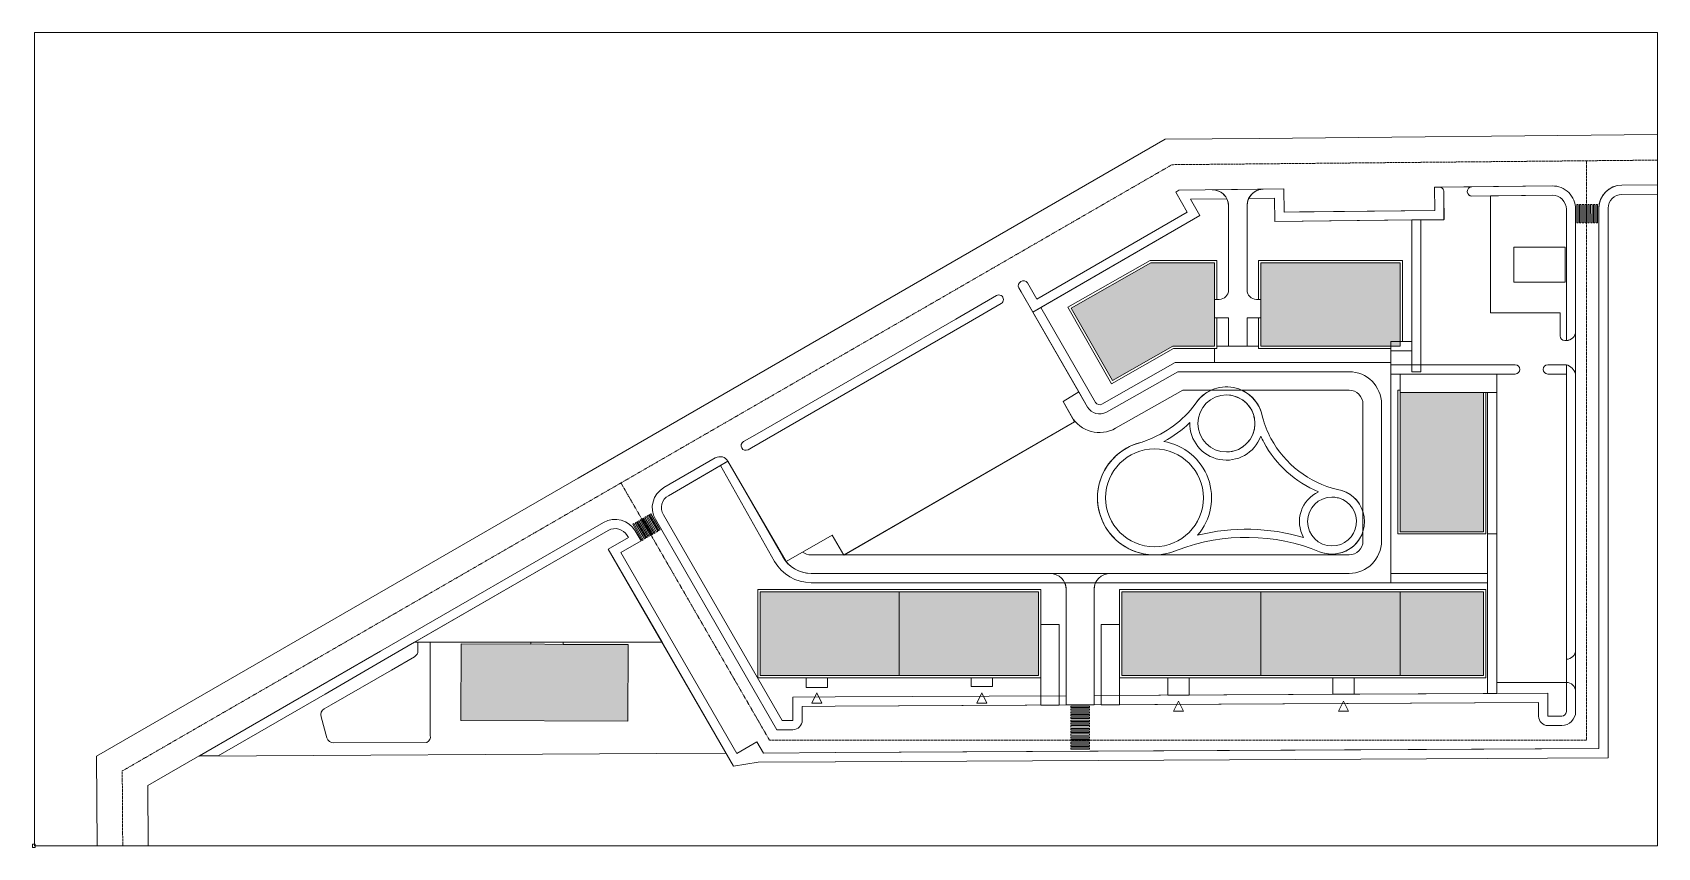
# Model space of a CAD drawing. Header units: millimetres. Extents: x 18162 to 7085488, y 72188 to 247925.
# Drawn here: x 5304406 to 5654861, y 72188 to 247925 of the extents above; entities that cross this region are included whole.
import ezdxf

# ---------------------------------------------------------------- set-up
doc = ezdxf.new("R2010")
doc.units = ezdxf.units.MM
doc.header["$MEASUREMENT"] = 0
doc.header["$XCLIPFRAME"] = 0
doc.linetypes.add('Hidden Line', pattern=[317.5, 211.666667, -105.833333])
for name, color, linetype in [('CONCEPT_БА-51 (9)_3_Drawing & Figure', 7, 'Continuous'), ('RENDER_REAL (5)_3_00 ET', 7, 'Continuous'), ('RENDER_REAL (5)_3_Drawing & Figure', 7, 'Continuous')]:
    doc.layers.add(name, color=color, linetype=linetype)
picture_1 = doc.add_image_def('image1.png', size_in_pixel=(6400, 8533))

msp = doc.modelspace()

# ---------------------------------------------------------------- hatches: boundary and pattern name
at = {"layer": 'RENDER_REAL (5)_3_Drawing & Figure', "linetype": 'Continuous', "lineweight": 0}
for points in [[(5559345.4, 198287.8), (5545585, 198287.8), (5528407.8, 188519.2), (5537306.1, 172872.4), (5550345.3, 180287.8), (5559345.4, 180287.8)], [(5599345.4, 198287.8), (5569345.4, 198287.8), (5569345.4, 180287.8), (5599345.4, 180287.8)], [(5617345.4, 170288.2), (5599345.4, 170288.2), (5599345.4, 140288.2), (5617345.4, 140288.2)], [(5491345.4, 109288.6), (5491345.4, 127288.6), (5461345.4, 127288.6), (5461345.4, 109288.6)], [(5521345.4, 109288.6), (5521345.4, 127288.6), (5491345.4, 127288.6), (5491345.4, 109288.6)], [(5569345.4, 109288.6), (5569345.4, 127288.6), (5539345.4, 127288.6), (5539345.4, 109288.6)], [(5599345.4, 109288.6), (5599345.4, 127288.6), (5569345.4, 127288.6), (5569345.4, 109288.6)], [(5599345.4, 127288.6), (5599345.4, 109288.6), (5617345.4, 109288.6), (5617345.4, 127288.6)], [(5432865.9, 115933.7), (5396866.2, 116077.3), (5396800.3, 99577.4), (5432800, 99433.8)]]:
    msp.add_hatch(color=27, dxfattribs=at).paths.add_polyline_path(points)

# ---------------------------------------------------------------- linework, layer by layer
at = {"layer": 'RENDER_REAL (5)_3_00 ET', "color": 7, "linetype": 'Continuous', "lineweight": 5, "flags": 128}
msp.add_lwpolyline([(5654861.2, 225912.6), (5568953.2, 225101.1), (5548655.7, 224909.4), (5435058.3, 159308.9), (5422068.6, 151807.6), (5318240.3, 91848.6), (5318365.6, 72524.1)], dxfattribs=at)
at = {"layer": 'RENDER_REAL (5)_3_00 ET', "color": 8, "linetype": 'Hidden Line', "lineweight": 13, "flags": 128}
for points in [[(5654861.2, 220412.3), (5569005.2, 219601.3), (5550153.8, 219423.3), (5437808.8, 154546), (5424819.1, 147044.7), (5323760.9, 88685.5), (5323865.8, 72524.1)], [(5431313.9, 150795.4), (5463327.3, 95359.2), (5639561.3, 95359.2), (5639561.3, 220267.8)]]:
    msp.add_lwpolyline(points, dxfattribs=at)
at = {"layer": 'RENDER_REAL (5)_3_00 ET', "color": 7, "linetype": 'Continuous', "lineweight": 5, "flags": 128}
for points in [[(5329365.9, 72524.1), (5329281.6, 85522.3), (5366495.8, 107012.9), (5379485.5, 114514.2), (5427569.6, 142281.9, -0.41421356), (5434399.9, 140452.4), (5435650.1, 138287.5), (5431320.2, 135787), (5456324.5, 92488.2), (5460654.4, 94988.7), (5462057.5, 92559), (5477537.4, 92643.6), (5477591.8, 92643.9), (5642202, 93543.4), (5642200.3, 210013.3, -0.41093742), (5647144.2, 215013.1), (5654861.2, 215099.6)], [(5654861.2, 215099.6), (5647144.2, 215013.1, 0.40329022), (5642202, 210144.5), (5642202, 202074.7), (5642202, 93538.2), (5605073.9, 93337.1), (5477591.8, 92643.9), (5477537.4, 92643.6), (5462057.5, 92559), (5460654.4, 94988.7), (5456324.5, 92488.2), (5431320.2, 135787), (5435650.1, 138287.5), (5434399.9, 140452.4, 0.41421356), (5427569.6, 142281.9), (5379485.5, 114514.2), (5366495.8, 107012.9), (5340438.5, 91965.2), (5344437.8, 91965.2), (5367496, 105280.9), (5380485.7, 112782.2), (5428569.8, 140549.9, -0.41421356), (5432667.9, 139452.2), (5432918, 139019.3), (5428588.1, 136518.8), (5455592.7, 89756.1), (5460906.5, 90552.7), (5477548.3, 90643.6), (5477602.7, 90643.9), (5605073.9, 91340.5), (5644202, 91554.3), (5644200.4, 202074.7), (5644200.3, 210013.3, -0.41093742), (5647166.6, 213013.2), (5654861.2, 213099.5)]]:
    msp.add_lwpolyline(points, format="xyb", dxfattribs=at)
for points in [[(5632144.2, 214844.9, -0.41749732), (5637200.3, 209845.3), (5637201.8, 104489), (5637201.9, 101499.8, -0.4126183), (5634218.3, 98499.8), (5631229.2, 98483.5, -0.41421356), (5629218.3, 100472.6), (5629201.9, 103468), (5477537.2, 102643.7), (5470390.2, 102608.9), (5470406.6, 99604.7, -0.41421356), (5468417.5, 97593.8), (5464934.8, 97574.8), (5438729.8, 142952.8, -0.41421356), (5440559.2, 149783.1), (5451667.5, 156198, -0.41420588), (5454399.6, 155466.2), (5466913.5, 133823.6), (5476860.5, 139567.8), (5479360.9, 135237.9), (5529154.5, 163992.8), (5526654.1, 168322.7), (5530061.7, 170420.6), (5517615.9, 191972.4), (5517115.8, 192838.4, -0.39359746), (5517545.4, 194241.2, -0.39359745), (5518975.1, 193912.1), (5520975.4, 190448.2), (5553449.5, 209201.4), (5550949.1, 213531.3), (5551660.9, 213942.4), (5574268.6, 214195.9), (5574324.7, 209196.2), (5577664.5, 209233.6), (5606822.6, 209560.6), (5606766.6, 214560.3)], [(5608788.5, 213571.7, 0.41750165), (5607777.3, 214571.6), (5606766.6, 214560.3), (5606822.6, 209560.6), (5574324.7, 209196.2), (5574268.6, 214195.9), (5551660.9, 213942.4), (5550949.1, 213531.3), (5553449.5, 209201.4), (5520975.4, 190448.2), (5518975.1, 193912.1, 0.93150227), (5517115.8, 192838.4), (5517615.9, 191972.4), (5520116.3, 187642.6), (5556181.7, 208469.6), (5554160.1, 211970.3), (5561991.2, 212058.1, 0.28666972), (5558845.9, 214022.9), (5569844.5, 214146.2, 0.28502426), (5566688.6, 212110.7), (5572291.2, 212173.6), (5572347.2, 207173.9), (5608844.6, 207583.2), (5608788.5, 212582.8)], [(5569844.5, 214146.2), (5558845.9, 214022.9, -0.41421356), (5562345.9, 210522.9), (5562345.9, 192387.8, -0.41421356), (5560345.9, 190387.8), (5559345.4, 190387.8), (5559345.4, 186387.8), (5562345.9, 186387.8), (5562345.9, 180287.8), (5566345.9, 180287.8), (5566345.9, 186387.8), (5569345.4, 186387.8), (5569345.4, 190387.8), (5568345.9, 190387.8, -0.41421356), (5566345.9, 192387.8), (5566345.9, 210522.9, -0.41421356)], [(5613845.4, 213650.8, -0.4109331), (5614834.2, 214650.8), (5607777.3, 214571.6, -0.41750165), (5608788.5, 213571.7), (5608788.5, 212582.8), (5608788.5, 207508), (5603845.4, 207508), (5603845.4, 185008), (5603845.4, 176288.2), (5624200.8, 176288.2, -1), (5624200.8, 174288.2), (5620200.8, 174288.2), (5620200.8, 107788.2), (5635200.8, 107788.2, -0.41420924), (5637201.8, 105788.2), (5637201.7, 114788.2, -0.41421789), (5635201.7, 112788.2), (5635200.8, 174288.2), (5631200.8, 174288.2, -1), (5631200.8, 176288.2), (5633845.4, 176288.2), (5635200.8, 176288.2, -0.26555959), (5637200.8, 174288.2), (5637200.7, 183508, -0.41421668), (5635200.7, 181508), (5634845.4, 181508, -0.41421356), (5633845.4, 182508), (5633845.4, 187508), (5618845.4, 187508), (5618845.4, 207508), (5618844.2, 212695.6), (5614844.7, 212650.8, -0.41421356), (5613845.4, 213582.8)], [(5637200.3, 209845.3, 0.41749732), (5632144.2, 214844.9), (5614834.2, 214650.8, 0.4109331), (5613845.4, 213650.8), (5613845.4, 213582.8, 0.40048949), (5614799.2, 212650.2), (5632166.7, 212845, -0.41749732), (5635200.3, 209845.2), (5635200.7, 181508, 0.41283602), (5637200.7, 183498.6)], [(5562345.9, 210522.9, 0.11400643), (5561991.2, 212058.1), (5554160.1, 211970.3), (5556181.7, 208469.6), (5521849.7, 188643.5), (5533674.8, 168166.4, 0.41227876), (5535035.1, 167797.2), (5550874.3, 176787.8), (5559345.4, 176787.8), (5559345.4, 179787.8), (5550477.6, 179787.8), (5537118.7, 172190.6), (5527726, 188706.6), (5545452.8, 198787.8), (5559845.4, 198787.8), (5559845.4, 190387.8), (5560345.9, 190387.8, 0.41421356), (5562345.9, 192387.8)], [(5572347.2, 207173.9), (5572291.2, 212173.6), (5566688.6, 212110.7, 0.11554764), (5566345.9, 210522.9), (5566345.9, 192387.8, 0.41421356), (5568345.9, 190387.8), (5568845.4, 190387.8), (5568845.4, 198787.8), (5599845.4, 198787.8), (5599845.4, 181287.8), (5601845.4, 181287.8), (5601845.4, 207504.7)], [(5635200.3, 209845.2, 0.41749732), (5632166.7, 212845), (5618844.2, 212695.6), (5618845.4, 207508), (5618845.4, 187508), (5633845.4, 187508), (5633845.4, 182508, 0.41421356), (5634845.4, 181508), (5635200.7, 181508)], [(5512285.8, 191204, -1.00007436), (5513286, 189472), (5506249.8, 185408.8), (5459433.4, 158373.1), (5458729.5, 157966.6, -0.99996437), (5457729.3, 159698.6), (5460165.2, 161105.2), (5503517.7, 186140.5)], [(5513286, 189472, 1.00007436), (5512285.8, 191204), (5503517.7, 186140.5), (5460165.2, 161105.2), (5457729.3, 159698.6, 0.99996436), (5458729.5, 157966.6), (5459433.4, 158373.1), (5506249.8, 185408.8)], [(5533674.8, 168166.4), (5521849.6, 188643.6), (5520145.9, 187594.6), (5531942.9, 167166.3, 0.41227876), (5536023.8, 166058.7), (5551403.2, 174787.8), (5588345.4, 174787.8, -0.41421356), (5595345.4, 167787.8), (5595345.4, 138288.6, -0.41421356), (5588345.4, 131288.6), (5472302.2, 131288.6, -0.27082864), (5466202.8, 134853.9), (5454399.6, 155466.2), (5452815.4, 154551.3), (5464460.1, 133872.5, 0.27082864), (5472302.2, 129288.6), (5597345.4, 129288.6), (5597345.4, 176787.8), (5550874.3, 176787.8), (5535035.1, 167797.2, -0.41227876)], [(5635200.8, 176288.2), (5635201.8, 104489), (5635201.9, 101499.8, -0.4126183), (5634207.4, 100499.8), (5631218.2, 100483.5), (5631190.9, 105478.8), (5533345.4, 104947.1), (5533345.4, 102947), (5629201.9, 103468), (5629218.3, 100472.6, 0.41421356), (5631229.2, 98483.5), (5634218.3, 98499.8, 0.4126183), (5637201.9, 101499.8), (5637201.8, 104489), (5637200.8, 174288.3, 0.26555848), (5635200.8, 176288.2)], [(5597345.4, 176288.2), (5597345.4, 174288.2), (5624200.8, 174288.2, 1), (5624200.8, 176288.2)], [(5631200.8, 174288.2), (5635200.8, 174288.2), (5635200.8, 176288.2), (5631200.8, 176288.2, 1)], [(5531942.9, 167166.3), (5530063, 170421.5), (5526655.5, 168323.5), (5528479, 165165.9, 0.41227876), (5538001.2, 162581.7), (5552461, 170787.8), (5588345.4, 170787.8, -0.41421356), (5591345.4, 167787.8), (5591345.4, 138288.6, -0.41421356), (5588345.4, 135288.6), (5472302.3, 135288.6, -0.1628761), (5470496.7, 135892.8), (5466911.9, 133822.6, 0.22333281), (5472302.2, 131288.6), (5588345.4, 131288.6, 0.41421356), (5595345.4, 138288.6), (5595345.4, 167787.8, 0.41421356), (5588345.4, 174787.8), (5551403.2, 174787.8), (5536023.8, 166058.7, -0.41227876)], [(5552461, 170787.8), (5538001.2, 162581.7, -0.41227876), (5528479, 165165.9), (5526655.5, 168323.5), (5529154.5, 163992.8), (5479448.7, 135288.6), (5546236.3, 135288.6, -0.8797477), (5543418, 159522.4, 0.01351085), (5544616, 159930, 0.14355144), (5555183, 167800, -0.14548483), (5558555.5, 170787.8)], [(5569687.3, 164959.3, 0.68954261), (5555183, 167800, -0.14355144), (5544616, 159930, -0.01351085), (5543418, 159522.4, 1.09728035), (5551499.1, 136401.9, -0.18817369), (5581997.1, 135969.9, 1.11649193), (5585831.3, 149404.3, -0.21579469), (5571500.6, 160404.8, -0.05612627)], [(5561894.9, 157471.9, -1), (5561894.9, 169770.7, -1)], [(5561894.9, 169770.7, 1), (5561894.9, 157471.9, 0.46108847), (5567968.3, 164584.9, -0.01087574), (5567722.6, 165584.4, 0.32194961)], [(5588345.4, 170787.8), (5565234.3, 170787.8, -0.24595985), (5569687.3, 164959.3, 0.05612627), (5571500.6, 160404.8, 0.21579469), (5585831.3, 149404.3, -0.27977836), (5591345.4, 144629.6), (5591345.4, 167787.8, 0.41421356)], [(5555679.1, 139533, 0.58581188), (5548404.6, 159718.2, 0.06905185), (5553990.6, 163803.9, 0.84641423), (5569308.2, 160872.8, 0.01529392), (5569951.2, 159576.4, 0.17338822), (5581754.7, 148876.5, 0.43931114), (5578523.9, 139041.8, 0.13298979)], [(5553990.6, 163803.9, -0.06905185), (5548404.6, 159718.2, -0.58581188), (5555679.1, 139533, -0.13298979), (5578523.9, 139041.8, -0.43931114), (5581754.7, 148876.5, -0.17338822), (5569951.2, 159576.4, -0.01529392), (5569308.2, 160872.8, -0.84641423)], [(5546383.8, 137044.7, -1), (5546383.8, 158128.3, -1)], [(5546383.8, 158128.3, 1), (5546383.8, 137044.7, 1)], [(5454399.6, 155466.2, 0.41421356), (5451667.5, 156198), (5440559.2, 149783.1, 0.41421356), (5438729.8, 142952.8), (5464934.8, 97574.8), (5468417.5, 97593.8, 0.41421356), (5470406.6, 99604.7), (5470390.2, 102608.9), (5477537.2, 102643.7), (5532156, 102940.6), (5527345.4, 102940.6), (5527345.4, 104914.5), (5477526.9, 104643.7), (5468379.3, 104599.1), (5468406.6, 99593.8), (5466085.7, 99581.1), (5440461.7, 143953, -0.41421356), (5441559.4, 148051.2)], [(5452815.4, 154551.3), (5441559.4, 148051.2, 0.41421356), (5440461.7, 143953), (5466085.7, 99581.1), (5468406.6, 99593.8), (5468379.3, 104599.1), (5477526.9, 104643.7), (5527345.4, 104914.5), (5527345.4, 127788.6, 0.11118252), (5527007.7, 129288.6), (5472302.2, 129288.6, -0.27082864), (5464460.1, 133872.5)], [(5584655.9, 137204.5, -1), (5584655.9, 147746.3, -0.03969797), (5585488.9, 147680.1, 0.00622897), (5586064.9, 147554.5, -0.87308713)], [(5585488.9, 147680.1, 0.03969797), (5584655.9, 147746.3, 1), (5584655.9, 137204.5, 0.87308713), (5586064.9, 147554.5, -0.00622897)], [(5428569.8, 140549.9), (5386813.2, 116436.2), (5392887.8, 116436.2), (5411887.8, 116436.2), (5418887.8, 116436.2), (5437887.8, 116436.2), (5440185.4, 116436.2), (5428588.1, 136518.8), (5432918, 139019.3), (5432667.9, 139452.2, 0.41421356)], [(5591345.4, 140288.2, -0.4353158), (5581997.1, 135969.9, 0.18817369), (5551499.1, 136401.9, -0.10461825), (5546531.3, 135288.6), (5588345.4, 135288.6, 0.41421356), (5591345.4, 138288.6)], [(5479331.6, 135288.6), (5476860.5, 139567.8), (5470496.7, 135892.8, 0.1628761), (5472302.3, 135288.6)], [(5523845.4, 131288.6, -0.41421356), (5527345.4, 127788.6), (5527345.4, 102940.6), (5533345.4, 102940.6), (5533345.4, 127788.6, -0.41421356), (5536845.4, 131288.6)], [(5597345.4, 129288.6), (5533683.2, 129288.6, 0.11118252), (5533345.4, 127788.6), (5533345.4, 104947.1), (5619245.6, 105413.9), (5618200.8, 105413.9), (5618200.8, 129288.6)], [(5390200, 113748.4), (5390200, 116436.2), (5387533.5, 116436.2), (5387533.5, 114614.3, -0.26792274), (5386783.7, 113315.3), (5381829.8, 110454.6), (5368840.2, 102953.3), (5367331.7, 102082.2, 0.34196071), (5366636.5, 100381.8), (5367890.2, 95867.4, 0.33821705), (5369342.5, 94768.8), (5389417.9, 94862, 0.41288682), (5390201.1, 96353.4), (5390200, 107124.1)], [(5620200.8, 107788.2), (5620200.8, 105419.1), (5631190.9, 105478.8), (5631218.2, 100483.5), (5634207.4, 100499.8, 0.4126183), (5635201.9, 101499.8), (5635201.8, 104489), (5635201.8, 107788.2)]]:
    msp.add_lwpolyline(points, format="xyb", close=True, dxfattribs=at)
for points in [[(5601845.4, 207508), (5601845.4, 174788.2), (5603845.4, 174788.2), (5603845.4, 207508)], [(5562345.9, 180287.8), (5562345.9, 186387.8), (5559845.4, 186387.8), (5559845.4, 180287.8)], [(5566345.9, 186387.8), (5566345.9, 180287.8), (5568845.4, 180287.8), (5568845.4, 186387.8)], [(5568845.4, 180287.8), (5559845.4, 180287.8), (5559845.4, 179787.8), (5559345.4, 179787.8), (5559345.4, 176787.8), (5597345.4, 176787.8), (5597345.4, 179287.8), (5597345.4, 179787.8), (5568845.4, 179787.8)], [(5597345.4, 181287.8), (5597345.4, 179287.8), (5601845.4, 179287.8), (5601845.4, 181287.8)], [(5601845.4, 176288.2), (5601845.4, 179287.8), (5597345.4, 179287.8), (5597345.4, 176288.2)], [(5599345.4, 174288.2), (5597345.4, 174288.2), (5597345.4, 131288.6), (5618200.8, 131288.6), (5618200.8, 139788.2), (5618200.8, 170288.2), (5617845.4, 170288.2), (5617845.4, 139788.2), (5598845.4, 139788.2), (5598845.4, 170788.2), (5599345.4, 170788.2)], [(5618472.9, 174288.2), (5599345.4, 174288.2), (5599345.4, 170288.2), (5618472.9, 170288.2), (5620222.9, 170288.2), (5620222.9, 174288.2)], [(5620200.8, 170288.2), (5618200.8, 170288.2), (5618200.8, 139788.2), (5620200.8, 139788.2)], [(5620200.8, 105413.9), (5620200.8, 139788.2), (5618200.8, 139788.2), (5618200.8, 105413.9)], [(5597345.4, 131288.6), (5597345.4, 129288.6), (5618200.8, 129288.6), (5618200.8, 131288.6)], [(5521845.4, 108788.6), (5460845.4, 108788.6), (5460845.4, 127788.6), (5521845.4, 127788.6)], [(5598845.4, 127788.6), (5599845.4, 127788.6), (5617845.4, 127788.6), (5617845.4, 108788.6), (5599845.4, 108788.6), (5598845.4, 108788.6), (5538845.4, 108788.6), (5538845.4, 127788.6)], [(5525845.4, 108161.1), (5525845.4, 120288.6), (5521845.4, 120288.6), (5521845.4, 108161.1), (5521845.4, 102913.5), (5525845.4, 102913.5)], [(5538845.4, 108161.1), (5538845.4, 120288.6), (5534845.4, 120288.6), (5534845.4, 108161.1), (5534845.4, 102981.1), (5538845.4, 102981.1)], [(5386813.2, 116436.2), (5380485.7, 112782.2), (5367496, 105280.9), (5344437.8, 91965.2), (5340438.5, 91965.2), (5340339.1, 91907.9), (5439087.8, 92440.1), (5453996.4, 92520.4), (5440185.4, 116436.2), (5437887.8, 116436.2), (5418887.8, 116436.2), (5418887.8, 115989.4), (5432865.9, 115933.7), (5432800, 99433.8), (5396800.3, 99577.4), (5396866.2, 116077.3), (5411887.8, 116017.3), (5411887.8, 116436.2), (5392887.8, 116436.2)], [(5471245.4, 108788.6), (5471245.4, 106692.8), (5475845.4, 106692.8), (5475845.4, 108788.6)], [(5511445.4, 108788.6), (5506845.4, 108788.6), (5506845.4, 106899.1), (5511445.4, 106899.1)], [(5549245.4, 108788.6), (5549245.4, 105042.4), (5553845.4, 105042.4), (5553845.4, 108788.6)], [(5589445.4, 108788.6), (5584845.4, 108788.6), (5584845.4, 105235.3), (5589445.4, 105235.3)]]:
    msp.add_lwpolyline(points, close=True, dxfattribs=at)
at = {"layer": 'RENDER_REAL (5)_3_Drawing & Figure', "color": 7, "linetype": 'Continuous', "lineweight": 13, "flags": 128}
msp.add_lwpolyline([(5304811.2, 72524.1), (5654861.2, 72524.1), (5654861.2, 247925.2), (5304811.2, 247925.2)], close=True, dxfattribs=at)
at = {"layer": 'RENDER_REAL (5)_3_Drawing & Figure', "color": 7, "linetype": 'Continuous', "lineweight": 5, "flags": 128}
for points in [[(5637450.3, 206852.7), (5637750.3, 206853.1), (5637745.6, 210853.1), (5637445.6, 210852.7)], [(5638050.3, 206853.4), (5638350.3, 206853.8), (5638345.6, 210853.8), (5638045.6, 210853.4)], [(5638650.3, 206854.1), (5638950.3, 206854.5), (5638945.6, 210854.5), (5638645.6, 210854.1)], [(5639250.3, 206854.8), (5639550.3, 206855.2), (5639545.6, 210855.2), (5639245.6, 210854.8)], [(5639850.3, 206855.6), (5640150.3, 206855.9), (5640145.6, 210855.9), (5639845.6, 210855.5)], [(5640450.3, 206856.3), (5640750.3, 206856.6), (5640745.6, 210856.6), (5640445.6, 210856.3)], [(5641050.3, 206857), (5641350.3, 206857.3), (5641345.6, 210857.3), (5641045.6, 210857)], [(5641650.3, 206857.7), (5641950.3, 206858), (5641945.6, 210858), (5641645.6, 210857.7)], [(5623885.9, 194070.7), (5634948, 194070.7), (5634948, 201656.1), (5623885.9, 201656.1)], [(5559345.4, 198287.8), (5545585, 198287.8), (5528407.8, 188519.2), (5537306.1, 172872.4), (5550345.3, 180287.8), (5559345.4, 180287.8)], [(5599345.4, 198287.8), (5569345.4, 198287.8), (5569345.4, 180287.8), (5599345.4, 180287.8)], [(5617345.4, 170288.2), (5599345.4, 170288.2), (5599345.4, 140288.2), (5617345.4, 140288.2)], [(5438984.1, 140212.8), (5439243.9, 140362.8), (5437243.6, 143826.7), (5436983.8, 143676.7)], [(5439503.7, 140512.9), (5439763.5, 140662.9), (5437763.2, 144126.8), (5437503.4, 143976.8)], [(5435866.6, 138412.5), (5436126.4, 138562.5), (5434126.1, 142026.4), (5433866.3, 141876.4)], [(5436386.2, 138712.5), (5436646, 138862.6), (5434645.6, 142326.5), (5434385.8, 142176.4)], [(5436905.8, 139012.6), (5437165.6, 139162.6), (5435165.2, 142626.5), (5434905.4, 142476.5)], [(5437425.4, 139312.6), (5437685.1, 139462.7), (5435684.8, 142926.6), (5435425, 142776.6)], [(5437944.9, 139612.7), (5438204.7, 139762.7), (5436204.4, 143226.6), (5435944.6, 143076.6)], [(5438464.5, 139912.7), (5438724.3, 140062.8), (5436724, 143526.7), (5436464.2, 143376.7)], [(5491345.4, 109288.6), (5491345.4, 127288.6), (5461345.4, 127288.6), (5461345.4, 109288.6)], [(5521345.4, 109288.6), (5521345.4, 127288.6), (5491345.4, 127288.6), (5491345.4, 109288.6)], [(5569345.4, 109288.6), (5569345.4, 127288.6), (5539345.4, 127288.6), (5539345.4, 109288.6)], [(5599345.4, 109288.6), (5599345.4, 127288.6), (5569345.4, 127288.6), (5569345.4, 109288.6)], [(5599345.4, 127288.6), (5599345.4, 109288.6), (5617345.4, 109288.6), (5617345.4, 127288.6)], [(5432865.9, 115933.7), (5396866.2, 116077.3), (5396800.3, 99577.4), (5432800, 99433.8)], [(5473545.4, 105518.7), (5472445.4, 103318.7), (5474645.4, 103318.7)], [(5509145.4, 105518.7), (5508045.4, 103318.7), (5510245.4, 103318.7)], [(5532348.5, 102374.6), (5532348.2, 102674.6), (5528348.2, 102669.9), (5528348.5, 102369.9)], [(5532349.2, 101774.6), (5532348.9, 102074.6), (5528348.9, 102069.9), (5528349.3, 101769.9)], [(5551545.4, 103753.6), (5550445.4, 101553.6), (5552645.4, 101553.6)], [(5587145.4, 103753.6), (5586045.4, 101553.6), (5588245.4, 101553.6)], [(5532350, 101174.6), (5532349.6, 101474.6), (5528349.6, 101469.9), (5528350, 101169.9)], [(5532350.7, 100574.6), (5532350.3, 100874.6), (5528350.3, 100869.9), (5528350.7, 100569.9)], [(5532351.4, 99974.6), (5532351, 100274.6), (5528351, 100269.9), (5528351.4, 99969.9)], [(5532352.1, 99374.6), (5532351.7, 99674.6), (5528351.7, 99669.9), (5528352.1, 99369.9)], [(5532352.8, 98774.6), (5532352.4, 99074.6), (5528352.4, 99069.9), (5528352.8, 98769.9)], [(5532353.5, 98174.6), (5532353.1, 98474.6), (5528353.1, 98469.9), (5528353.5, 98169.9)], [(5532348.9, 97574.6), (5532348.5, 97874.6), (5528348.5, 97869.9), (5528348.9, 97569.9)], [(5532349.6, 96974.6), (5532349.2, 97274.6), (5528349.3, 97269.9), (5528349.6, 96969.9)], [(5532350.3, 96374.6), (5532350, 96674.6), (5528350, 96669.9), (5528350.3, 96369.9)], [(5532351, 95774.6), (5532350.7, 96074.6), (5528350.7, 96069.9), (5528351, 95769.9)], [(5532351.7, 95174.6), (5532351.4, 95474.6), (5528351.4, 95469.9), (5528351.7, 95169.9)], [(5532352.4, 94574.6), (5532352.1, 94874.6), (5528352.1, 94869.9), (5528352.4, 94569.9)], [(5532353.1, 93974.6), (5532352.8, 94274.6), (5528352.8, 94269.9), (5528353.1, 93969.9)], [(5532353.8, 93374.6), (5532353.5, 93674.6), (5528353.5, 93669.9), (5528353.8, 93369.9)]]:
    msp.add_lwpolyline(points, close=True, dxfattribs=at)

# ---------------------------------------------------------------- pictures from other files: only their frames are drawn
at = {"layer": 'CONCEPT_БА-51 (9)_3_Drawing & Figure', "color": 7, "lineweight": 13}
image = msp.add_image(picture_1, insert=(5304405.8, 72188.4), size_in_units=(541.9, 722.5), dxfattribs=at)
image.set_boundary_path([(-0.5, -0.5), (6399.5, 8532.5)])
image = msp.add_image(picture_1, insert=(5304405.8, 72188.4), size_in_units=(541.9, 722.5), dxfattribs=at)
image.set_boundary_path([(-0.5, -0.5), (6399.5, 8532.5)])
image = msp.add_image(picture_1, insert=(5304405.8, 72188.4), size_in_units=(541.9, 722.5), dxfattribs=at)
image.set_boundary_path([(-0.5, -0.5), (6399.5, 8532.5)])
image = msp.add_image(picture_1, insert=(5304405.8, 72188.4), size_in_units=(541.9, 722.5), dxfattribs=at)
image.set_boundary_path([(-0.5, -0.5), (6399.5, 8532.5)])

doc.saveas('drawing.dxf')
